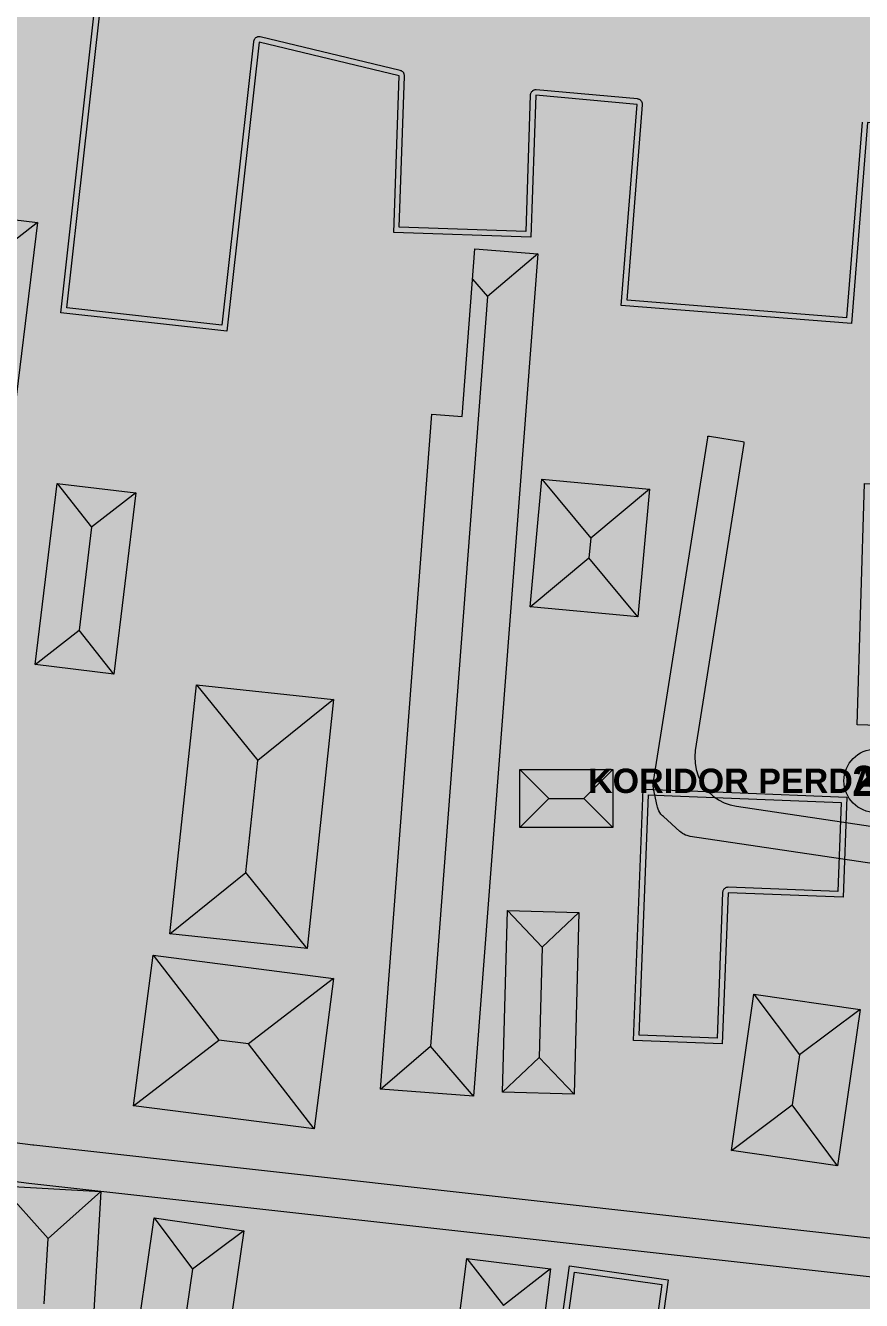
# Model space of a CAD drawing. Header units: metres. Extents: x 305909 to 307171, y 9156037 to 9156671.
# Drawn here: x 306742.2 to 306810.8, y 9156297.3 to 9156402 of the extents above; entities that cross this region are included whole.
import ezdxf
from ezdxf.enums import TextEntityAlignment as Align

# ---------------------------------------------------------------- set-up
doc = ezdxf.new("R2010")
doc.units = ezdxf.units.M
doc.linetypes.add('DASHED2', pattern=[0.762, 0.635, -0.127])
for name, color, linetype, lineweight, true_color in [('A-ALUR_WISATA', 7, 'DASHED2', 50, 0xeb7800), ('B-BANGUNAN_PERDAGANGAN', 7, 'Continuous', 13, 0xde7878), ('B-BANGUNAN_PERMUKIMAN', 7, 'Continuous', 13, 0xf0cd8c), ('B-BAYANGAN', 7, 'Continuous', 0, 0x76786c), ('J-PERKERASAN_JALAN', 7, 'Continuous', 9, 0x989896), ('T-LABEL_ZONA', 7, 'Continuous', 0, 0x3c3c3c), ('T-NOMOR_ELEMEN', 7, 'Continuous', 18, 0x141414)]:
    doc.layers.add(name, color=color, linetype=linetype, lineweight=lineweight, true_color=true_color)
doc.layers.add('G-PERKERASAN', color=7, linetype='Continuous')
doc.styles.add('ARIALB', font='arialbd.ttf')

msp = doc.modelspace()

# ---------------------------------------------------------------- hatches: boundary and pattern name
at = {"layer": 'A-ALUR_WISATA', "true_color": 0xeb7800}
h = msp.add_hatch(color=30, dxfattribs=at)
h.dxf.hatch_style = 1
h.paths.add_polyline_path([(306748.55, 9156308.79), (306749.39, 9156308.69), (306749.21, 9156307.1), (306748.36, 9156307.2), (306748.36, 9156307.2), (306743.25, 9156307.81), (306743.44, 9156309.4), (306748.55, 9156308.79)])
h = msp.add_hatch(color=30, dxfattribs=at)
h.dxf.hatch_style = 1
h.paths.add_polyline_path([(306758.25, 9156307.65), (306758.33, 9156307.64), (306758.15, 9156306.05), (306758.06, 9156306.06), (306758.06, 9156306.06), (306752.19, 9156306.75), (306752.37, 9156308.34), (306758.25, 9156307.65)])
h = msp.add_hatch(color=30, dxfattribs=at)
h.dxf.hatch_style = 1
h.paths.add_polyline_path([(306775.13, 9156304.92), (306770.12, 9156303.31), (306770.6, 9156307.6)])
h = msp.add_hatch(color=30, dxfattribs=at)
h.dxf.hatch_style = 1
h.paths.add_polyline_path([(306767.27, 9156306.61), (306767.09, 9156305.02), (306761.13, 9156305.71), (306761.31, 9156307.3), (306767.27, 9156306.61)])
h = msp.add_hatch(color=30, dxfattribs=at)
h.dxf.hatch_style = 1
h.paths.add_polyline_path([(306776.21, 9156305.6), (306776.03, 9156304.01), (306770.07, 9156304.69), (306770.25, 9156306.28), (306776.21, 9156305.6)])
h = msp.add_hatch(color=30, dxfattribs=at)
h.dxf.hatch_style = 1
h.paths.add_polyline_path([(306785.16, 9156304.61), (306784.98, 9156303.02), (306779.02, 9156303.68), (306779.19, 9156305.27), (306785.16, 9156304.61)])
h = msp.add_hatch(color=30, dxfattribs=at)
h.dxf.hatch_style = 1
h.paths.add_polyline_path([(306794.1, 9156303.68), (306793.94, 9156302.08), (306787.97, 9156302.69), (306788.13, 9156304.28), (306794.1, 9156303.68)])
h = msp.add_hatch(color=30, dxfattribs=at)
h.dxf.hatch_style = 1
h.paths.add_polyline_path([(306797.58, 9156303.32), (306803.05, 9156302.82), (306802.9, 9156301.23), (306797.43, 9156301.73), (306797.42, 9156301.73), (306796.92, 9156301.78), (306797.08, 9156303.37), (306797.58, 9156303.32)])
h = msp.add_hatch(color=30, dxfattribs=at)
h.dxf.hatch_style = 1
h.paths.add_polyline_path([(306806.54, 9156302.5), (306812.01, 9156302.06), (306811.88, 9156300.47), (306806.41, 9156300.91), (306806.4, 9156300.91), (306805.89, 9156300.95), (306806.04, 9156302.55), (306806.54, 9156302.5)])
at = {"layer": 'B-BANGUNAN_PERDAGANGAN', "true_color": 0xc05c54}
h = msp.add_hatch(color=13, dxfattribs=at)
h.dxf.hatch_style = 1
h.paths.add_polyline_path([(306834.12, 9156415.13), (306839.56, 9156415.05), (306839.6, 9156419.9), (306836.99, 9156419.92), (306837.06, 9156428.26), (306853.62, 9156428.12), (306853.57, 9156433.02), (306870.71, 9156433.2), (306870.68, 9156436.28), (306877.86, 9156436.35), (306877.89, 9156433.28), (306876.19, 9156433.26), (306876.27, 9156425.56), (306855.85, 9156425.35), (306855.8, 9156419.76), (306854.18, 9156419.78), (306854.18, 9156418.78), (306869.04, 9156418.65), (306868.99, 9156412.34), (306874.03, 9156412.29), (306873.97, 9156404.26), (306861.84, 9156404.36), (306861.91, 9156412.4), (306854.12, 9156412.46), (306850.63, 9156412.49), (306847.97, 9156412.51), (306847.73, 9156395.64), (306832.7, 9156395.86), (306832.46, 9156392.5), (306811.33, 9156394.05), (306810.03, 9156377.55), (306791.12, 9156379.04), (306792.43, 9156395.55), (306784.12, 9156396.3), (306783.72, 9156384.64), (306772.46, 9156385.03), (306772.9, 9156397.89), (306761.41, 9156400.65), (306758.76, 9156376.92), (306745.14, 9156378.44), (306747.92, 9156403.31), (306752.45, 9156402.81), (306755.56, 9156415.75), (306774.4, 9156415.65), (306779.85, 9156415.62), (306784.06, 9156416.42), (306800.39, 9156414.95), (306802.31, 9156441.13), (306814.73, 9156440.22), (306814.02, 9156430.62), (306835.14, 9156429.06), (306834.12, 9156415.13)])
h = msp.add_hatch(color=13, dxfattribs=at)
h.dxf.hatch_style = 1
h.paths.add_polyline_path([(306831.31, 9156379.82), (306830.59, 9156356.24), (306823.06, 9156356.47), (306822.69, 9156344.22), (306810.49, 9156344.6), (306811.09, 9156364.42), (306823.29, 9156364.05), (306824.12, 9156391.13), (306831.65, 9156390.9), (306831.34, 9156380.74), (306831.31, 9156379.82)])
at = {"layer": 'B-BANGUNAN_PERDAGANGAN', "true_color": 0xbe5b53}
h = msp.add_hatch(color=13, dxfattribs=at)
h.dxf.hatch_style = 1
h.paths.add_polyline_path([(306779, 9156314.11), (306779, 9156314.11), (306775.48, 9156318.22), (306780.17, 9156379.76), (306784.28, 9156383.29), (306779, 9156314.11)])
at = {"layer": 'B-BANGUNAN_PERDAGANGAN', "true_color": 0xd4655c}
h = msp.add_hatch(color=13, dxfattribs=at)
h.dxf.hatch_style = 1
h.paths.add_polyline_path([(306780.17, 9156379.76), (306778.93, 9156381.21), (306779.12, 9156383.68), (306784.28, 9156383.29), (306780.17, 9156379.76)])
at = {"layer": 'B-BANGUNAN_PERDAGANGAN', "true_color": 0xde6a61}
h = msp.add_hatch(color=13, dxfattribs=at)
h.dxf.hatch_style = 1
h.paths.add_polyline_path([(306780.17, 9156379.76), (306775.48, 9156318.22), (306771.37, 9156314.69), (306775.6, 9156370.1), (306778.07, 9156369.92), (306778.93, 9156381.21), (306780.17, 9156379.76)])
at = {"layer": 'B-BANGUNAN_PERDAGANGAN', "true_color": 0xd7675e}
h = msp.add_hatch(color=13, dxfattribs=at)
h.dxf.hatch_style = 1
h.paths.add_polyline_path([(306788.63, 9156359.94), (306788.48, 9156358.3), (306783.67, 9156354.28), (306784.62, 9156364.76), (306788.63, 9156359.94)])
at = {"layer": 'B-BANGUNAN_PERDAGANGAN', "true_color": 0xd3655c}
h = msp.add_hatch(color=13, dxfattribs=at)
h.dxf.hatch_style = 1
h.paths.add_polyline_path([(306788.63, 9156359.94), (306784.62, 9156364.76), (306784.62, 9156364.76), (306793.45, 9156363.96), (306788.63, 9156359.94)])
at = {"layer": 'B-BANGUNAN_PERDAGANGAN', "true_color": 0xa85049}
h = msp.add_hatch(color=15, dxfattribs=at)
h.dxf.hatch_style = 1
h.paths.add_polyline_path([(306792.5, 9156353.48), (306788.48, 9156358.3), (306788.63, 9156359.94), (306793.45, 9156363.96), (306792.5, 9156353.48)])
at = {"layer": 'B-BANGUNAN_PERDAGANGAN', "true_color": 0xac524b}
h = msp.add_hatch(color=15, dxfattribs=at)
h.dxf.hatch_style = 1
h.paths.add_polyline_path([(306788.48, 9156358.3), (306792.5, 9156353.48), (306783.67, 9156354.28), (306783.67, 9156354.28), (306788.48, 9156358.3)])
at = {"layer": 'B-BANGUNAN_PERDAGANGAN', "true_color": 0xd5665d}
h = msp.add_hatch(color=13, dxfattribs=at)
h.dxf.hatch_style = 1
h.paths.add_polyline_path([(306790.43, 9156340.94), (306788.05, 9156338.56), (306785.19, 9156338.56), (306782.81, 9156340.94), (306790.43, 9156340.94)])
h = msp.add_hatch(color=13, dxfattribs=at)
h.dxf.hatch_style = 1
h.paths.add_polyline_path([(306785.19, 9156338.56), (306782.81, 9156336.18), (306782.81, 9156340.94), (306785.19, 9156338.56)])
at = {"layer": 'B-BANGUNAN_PERDAGANGAN', "true_color": 0xaa514a}
h = msp.add_hatch(color=15, dxfattribs=at)
h.dxf.hatch_style = 1
h.paths.add_polyline_path([(306790.43, 9156336.18), (306788.05, 9156338.56), (306790.43, 9156340.94), (306790.43, 9156336.18)])
at = {"layer": 'B-BANGUNAN_PERDAGANGAN', "true_color": 0xc05c54}
h = msp.add_hatch(color=13, dxfattribs=at)
h.dxf.hatch_style = 1
h.paths.add_polyline_path([(306809.65, 9156338.67), (306809.33, 9156330.45), (306799.9, 9156330.81), (306799.42, 9156318.39), (306792.13, 9156318.67), (306792.93, 9156339.31), (306795.31, 9156339.22), (306800.21, 9156339.03), (306809.65, 9156338.67)])
at = {"layer": 'B-BANGUNAN_PERDAGANGAN', "true_color": 0xaa514a}
h = msp.add_hatch(color=15, dxfattribs=at)
h.dxf.hatch_style = 1
h.paths.add_polyline_path([(306782.81, 9156336.18), (306785.19, 9156338.56), (306788.05, 9156338.56), (306790.43, 9156336.18), (306782.81, 9156336.18)])
at = {"layer": 'B-BANGUNAN_PERDAGANGAN', "true_color": 0xd6665d}
h = msp.add_hatch(color=13, dxfattribs=at)
h.dxf.hatch_style = 1
h.paths.add_polyline_path([(306784.64, 9156326.34), (306784.4, 9156317.29), (306781.38, 9156314.43), (306781.38, 9156314.43), (306781.79, 9156329.35), (306784.64, 9156326.34)])
at = {"layer": 'B-BANGUNAN_PERDAGANGAN', "true_color": 0xd5665d}
h = msp.add_hatch(color=13, dxfattribs=at)
h.dxf.hatch_style = 1
h.paths.add_polyline_path([(306784.64, 9156326.34), (306781.79, 9156329.35), (306787.66, 9156329.19), (306784.64, 9156326.34)])
at = {"layer": 'B-BANGUNAN_PERDAGANGAN', "true_color": 0xa9514a}
h = msp.add_hatch(color=15, dxfattribs=at)
h.dxf.hatch_style = 1
h.paths.add_polyline_path([(306787.26, 9156314.27), (306784.4, 9156317.29), (306784.64, 9156326.34), (306787.66, 9156329.19), (306787.26, 9156314.27)])
at = {"layer": 'B-BANGUNAN_PERDAGANGAN', "true_color": 0xd8675e}
h = msp.add_hatch(color=13, dxfattribs=at)
h.dxf.hatch_style = 1
h.paths.add_polyline_path([(306805.75, 9156317.49), (306805.16, 9156313.38), (306800.17, 9156309.65), (306802.02, 9156322.48), (306805.75, 9156317.49)])
at = {"layer": 'B-BANGUNAN_PERDAGANGAN', "true_color": 0xd2645c}
h = msp.add_hatch(color=13, dxfattribs=at)
h.dxf.hatch_style = 1
h.paths.add_polyline_path([(306805.75, 9156317.49), (306802.02, 9156322.48), (306802.02, 9156322.48), (306810.74, 9156321.22), (306805.75, 9156317.49)])
at = {"layer": 'B-BANGUNAN_PERDAGANGAN', "true_color": 0xa75049}
h = msp.add_hatch(color=15, dxfattribs=at)
h.dxf.hatch_style = 1
h.paths.add_polyline_path([(306808.89, 9156308.39), (306808.89, 9156308.39), (306805.16, 9156313.38), (306805.75, 9156317.49), (306810.74, 9156321.22), (306808.89, 9156308.39)])
at = {"layer": 'B-BANGUNAN_PERDAGANGAN', "true_color": 0xac524b}
h = msp.add_hatch(color=15, dxfattribs=at)
h.dxf.hatch_style = 1
h.paths.add_polyline_path([(306775.48, 9156318.22), (306779, 9156314.11), (306771.37, 9156314.69), (306775.48, 9156318.22)])
at = {"layer": 'B-BANGUNAN_PERDAGANGAN', "true_color": 0xaa514a}
h = msp.add_hatch(color=15, dxfattribs=at)
h.dxf.hatch_style = 1
h.paths.add_polyline_path([(306784.4, 9156317.29), (306787.26, 9156314.27), (306781.38, 9156314.43), (306784.4, 9156317.29)])
at = {"layer": 'B-BANGUNAN_PERDAGANGAN', "true_color": 0xad534b}
h = msp.add_hatch(color=15, dxfattribs=at)
h.dxf.hatch_style = 1
h.paths.add_polyline_path([(306805.16, 9156313.38), (306808.89, 9156308.39), (306800.17, 9156309.65), (306805.16, 9156313.38)])
at = {"layer": 'B-BANGUNAN_PERDAGANGAN', "true_color": 0xd8675e}
h = msp.add_hatch(color=13, dxfattribs=at)
h.dxf.hatch_style = 1
h.paths.add_polyline_path([(306778.46, 9156300.78), (306781.46, 9156296.92), (306780.47, 9156289.09), (306776.61, 9156286.1), (306778.46, 9156300.78)])
at = {"layer": 'B-BANGUNAN_PERDAGANGAN', "true_color": 0xd2655c}
h = msp.add_hatch(color=13, dxfattribs=at)
h.dxf.hatch_style = 1
h.paths.add_polyline_path([(306781.46, 9156296.92), (306778.46, 9156300.78), (306785.32, 9156299.92), (306781.46, 9156296.92)])
at = {"layer": 'B-BANGUNAN_PERDAGANGAN', "true_color": 0xa75049}
h = msp.add_hatch(color=15, dxfattribs=at)
h.dxf.hatch_style = 1
h.paths.add_polyline_path([(306783.47, 9156285.23), (306780.47, 9156289.09), (306781.46, 9156296.92), (306785.32, 9156299.92), (306785.32, 9156299.92), (306783.47, 9156285.23)])
at = {"layer": 'B-BANGUNAN_PERDAGANGAN', "true_color": 0xc05c54}
h = msp.add_hatch(color=13, dxfattribs=at)
h.dxf.hatch_style = 1
h.paths.add_polyline_path([(306792.85, 9156283.74), (306797.48, 9156283.09), (306798.92, 9156290.76), (306806.61, 9156289.31), (306802.54, 9156267.63), (306794.84, 9156269.07), (306795.95, 9156274.95), (306791.71, 9156275.54), (306791.94, 9156277.21), (306783.86, 9156278.33), (306786.9, 9156300.16), (306794.98, 9156299.03), (306792.85, 9156283.74)])
at = {"layer": 'B-BANGUNAN_PERMUKIMAN', "true_color": 0xe89165}
h = msp.add_hatch(color=33, dxfattribs=at)
h.dxf.hatch_style = 1
h.paths.add_polyline_path([(306743.23, 9156385.85), (306743.23, 9156385.85), (306738.55, 9156382.19), (306734.89, 9156386.87), (306743.23, 9156385.85)])
at = {"layer": 'B-BANGUNAN_PERMUKIMAN', "true_color": 0xb97350}
h = msp.add_hatch(color=23, dxfattribs=at)
h.dxf.hatch_style = 1
h.paths.add_polyline_path([(306737.24, 9156371.48), (306738.55, 9156382.19), (306743.23, 9156385.85), (306740.9, 9156366.8), (306737.24, 9156371.48)])
at = {"layer": 'B-BANGUNAN_PERMUKIMAN', "true_color": 0xee9467}
h = msp.add_hatch(color=21, dxfattribs=at)
h.dxf.hatch_style = 1
h.paths.add_polyline_path([(306744.84, 9156364.43), (306747.67, 9156360.82), (306746.66, 9156352.38), (306743.04, 9156349.55), (306743.04, 9156349.55), (306744.84, 9156364.43)])
at = {"layer": 'B-BANGUNAN_PERMUKIMAN', "true_color": 0xe89165}
h = msp.add_hatch(color=33, dxfattribs=at)
h.dxf.hatch_style = 1
h.paths.add_polyline_path([(306747.67, 9156360.82), (306744.84, 9156364.43), (306751.29, 9156363.66), (306751.29, 9156363.66), (306747.67, 9156360.82)])
at = {"layer": 'B-BANGUNAN_PERMUKIMAN', "true_color": 0xb97350}
h = msp.add_hatch(color=23, dxfattribs=at)
h.dxf.hatch_style = 1
h.paths.add_polyline_path([(306746.66, 9156352.38), (306747.67, 9156360.82), (306751.29, 9156363.66), (306749.49, 9156348.77), (306749.49, 9156348.77), (306746.66, 9156352.38)])
at = {"layer": 'B-BANGUNAN_PERMUKIMAN', "true_color": 0xbf7652}
h = msp.add_hatch(color=23, dxfattribs=at)
h.dxf.hatch_style = 1
h.paths.add_polyline_path([(306746.66, 9156352.38), (306749.49, 9156348.77), (306743.04, 9156349.55), (306746.66, 9156352.38)])
at = {"layer": 'B-BANGUNAN_PERMUKIMAN', "true_color": 0xee9467}
h = msp.add_hatch(color=21, dxfattribs=at)
h.dxf.hatch_style = 1
h.paths.add_polyline_path([(306756.27, 9156347.89), (306761.3, 9156341.66), (306760.32, 9156332.46), (306754.09, 9156327.43), (306756.27, 9156347.89)])
at = {"layer": 'B-BANGUNAN_PERMUKIMAN', "true_color": 0xe99165}
h = msp.add_hatch(color=33, dxfattribs=at)
h.dxf.hatch_style = 1
h.paths.add_polyline_path([(306767.53, 9156346.69), (306767.53, 9156346.69), (306761.3, 9156341.66), (306756.27, 9156347.89), (306767.53, 9156346.69)])
at = {"layer": 'B-BANGUNAN_PERMUKIMAN', "true_color": 0xb97350}
h = msp.add_hatch(color=23, dxfattribs=at)
h.dxf.hatch_style = 1
h.paths.add_polyline_path([(306760.32, 9156332.46), (306761.3, 9156341.66), (306767.53, 9156346.69), (306765.35, 9156326.23), (306765.35, 9156326.23), (306760.32, 9156332.46)])
at = {"layer": 'B-BANGUNAN_PERMUKIMAN', "true_color": 0xbe7652}
h = msp.add_hatch(color=23, dxfattribs=at)
h.dxf.hatch_style = 1
h.paths.add_polyline_path([(306760.32, 9156332.46), (306765.35, 9156326.23), (306754.09, 9156327.43), (306760.32, 9156332.46)])
at = {"layer": 'B-BANGUNAN_PERMUKIMAN', "true_color": 0xee9467}
h = msp.add_hatch(color=21, dxfattribs=at)
h.dxf.hatch_style = 1
h.paths.add_polyline_path([(306752.71, 9156325.68), (306758.11, 9156318.7), (306751.12, 9156313.31), (306751.12, 9156313.31), (306752.71, 9156325.68)])
at = {"layer": 'B-BANGUNAN_PERMUKIMAN', "true_color": 0xe89064}
h = msp.add_hatch(color=33, dxfattribs=at)
h.dxf.hatch_style = 1
h.paths.add_polyline_path([(306767.53, 9156323.78), (306767.53, 9156323.78), (306760.55, 9156318.39), (306758.11, 9156318.7), (306752.71, 9156325.68), (306767.53, 9156323.78)])
at = {"layer": 'B-BANGUNAN_PERMUKIMAN', "true_color": 0xb97350}
h = msp.add_hatch(color=23, dxfattribs=at)
h.dxf.hatch_style = 1
h.paths.add_polyline_path([(306760.55, 9156318.39), (306767.53, 9156323.78), (306765.94, 9156311.41), (306760.55, 9156318.39)])
at = {"layer": 'B-BANGUNAN_PERMUKIMAN', "true_color": 0xbf7753}
h = msp.add_hatch(color=23, dxfattribs=at)
h.dxf.hatch_style = 1
h.paths.add_polyline_path([(306758.11, 9156318.7), (306760.55, 9156318.39), (306765.94, 9156311.41), (306751.12, 9156313.31), (306758.11, 9156318.7)])
at = {"layer": 'B-BANGUNAN_PERMUKIMAN', "true_color": 0xed9366}
h = msp.add_hatch(color=21, dxfattribs=at)
h.dxf.hatch_style = 1
h.paths.add_polyline_path([(306740.24, 9156306.75), (306744.1, 9156302.42), (306743.78, 9156297.06), (306739.45, 9156293.2), (306740.24, 9156306.75)])
at = {"layer": 'B-BANGUNAN_PERMUKIMAN', "true_color": 0xea9265}
h = msp.add_hatch(color=33, dxfattribs=at)
h.dxf.hatch_style = 1
h.paths.add_polyline_path([(306744.1, 9156302.42), (306740.24, 9156306.75), (306748.43, 9156306.27), (306744.1, 9156302.42)])
at = {"layer": 'B-BANGUNAN_PERMUKIMAN', "true_color": 0xba7451}
h = msp.add_hatch(color=23, dxfattribs=at)
h.dxf.hatch_style = 1
h.paths.add_polyline_path([(306743.78, 9156297.06), (306744.1, 9156302.42), (306748.43, 9156306.27), (306748.43, 9156306.27), (306747.64, 9156292.72), (306743.78, 9156297.06)])
at = {"layer": 'B-BANGUNAN_PERMUKIMAN', "true_color": 0xef9467}
h = msp.add_hatch(color=21, dxfattribs=at)
h.dxf.hatch_style = 1
h.paths.add_polyline_path([(306755.95, 9156299.91), (306753.44, 9156282.5), (306749.24, 9156279.36), (306752.81, 9156304.1), (306755.95, 9156299.91)])
at = {"layer": 'B-BANGUNAN_PERMUKIMAN', "true_color": 0xe89064}
h = msp.add_hatch(color=33, dxfattribs=at)
h.dxf.hatch_style = 1
h.paths.add_polyline_path([(306755.95, 9156299.91), (306752.81, 9156304.1), (306760.15, 9156303.04), (306755.95, 9156299.91)])
at = {"layer": 'B-BANGUNAN_PERMUKIMAN', "true_color": 0xb87350}
h = msp.add_hatch(color=35, dxfattribs=at)
h.dxf.hatch_style = 1
h.paths.add_polyline_path([(306756.57, 9156278.3), (306753.44, 9156282.5), (306755.95, 9156299.91), (306760.15, 9156303.04), (306760.15, 9156303.04), (306756.57, 9156278.3)])
at = {"layer": 'B-BAYANGAN', "true_color": 0x76786c}
h = msp.add_hatch(color=8, dxfattribs=at)
h.dxf.hatch_style = 1
h.paths.add_polyline_path([(306835.17, 9156414.08), (306840.61, 9156414), (306840.65, 9156418.85), (306838.04, 9156418.87), (306838.11, 9156427.21), (306854.67, 9156427.07), (306854.62, 9156431.97), (306871.76, 9156432.15), (306871.73, 9156435.23), (306878.91, 9156435.3), (306878.94, 9156432.23), (306877.24, 9156432.21), (306877.32, 9156424.51), (306856.9, 9156424.3), (306856.85, 9156418.71), (306855.23, 9156418.73), (306855.23, 9156417.73), (306870.09, 9156417.6), (306870.04, 9156411.29), (306875.08, 9156411.24), (306875.02, 9156403.21), (306862.89, 9156403.31), (306862.96, 9156411.35), (306855.17, 9156411.41), (306851.68, 9156411.44), (306849.02, 9156411.46), (306848.78, 9156394.59), (306833.75, 9156394.81), (306833.51, 9156391.45), (306812.38, 9156393), (306811.08, 9156376.5), (306792.17, 9156377.99), (306793.48, 9156394.5), (306785.17, 9156395.25), (306784.77, 9156383.59), (306773.51, 9156383.98), (306773.95, 9156396.84), (306762.46, 9156399.6), (306759.81, 9156375.87), (306746.19, 9156377.39), (306748.97, 9156402.26), (306753.5, 9156401.76), (306756.61, 9156414.7), (306775.45, 9156414.6), (306780.9, 9156414.57), (306785.11, 9156415.37), (306801.44, 9156413.9), (306803.36, 9156440.08), (306815.78, 9156439.17), (306815.07, 9156429.57), (306836.19, 9156428.01), (306835.17, 9156414.08)])
h = msp.add_hatch(color=8, dxfattribs=at)
h.dxf.hatch_style = 1
h.paths.add_polyline_path([(306743.98, 9156385.1), (306741.65, 9156366.05), (306733.31, 9156367.07), (306735.64, 9156386.12), (306743.98, 9156385.1)])
h = msp.add_hatch(color=8, dxfattribs=at)
h.dxf.hatch_style = 1
h.paths.add_polyline_path([(306785.33, 9156382.24), (306780.05, 9156313.06), (306772.42, 9156313.64), (306776.65, 9156369.05), (306779.12, 9156368.87), (306780.17, 9156382.63), (306785.33, 9156382.24)])
h = msp.add_hatch(color=8, dxfattribs=at)
h.dxf.hatch_style = 1
h.paths.add_polyline_path([(306752.04, 9156362.91), (306750.24, 9156348.02), (306743.79, 9156348.8), (306745.59, 9156363.68), (306752.04, 9156362.91)])
h = msp.add_hatch(color=8, dxfattribs=at)
h.dxf.hatch_style = 1
h.paths.add_polyline_path([(306794.5, 9156362.91), (306793.55, 9156352.43), (306784.72, 9156353.23), (306785.67, 9156363.71), (306794.5, 9156362.91)])
h = msp.add_hatch(color=8, dxfattribs=at)
h.dxf.hatch_style = 1
h.paths.add_polyline_path([(306768.28, 9156345.94), (306766.1, 9156325.48), (306754.84, 9156326.68), (306757.02, 9156347.14), (306768.28, 9156345.94)])
h = msp.add_hatch(color=8, dxfattribs=at)
h.dxf.hatch_style = 1
h.paths.add_polyline_path([(306791.48, 9156335.13), (306783.86, 9156335.13), (306783.86, 9156339.89), (306791.48, 9156339.89), (306791.48, 9156335.13)])
h = msp.add_hatch(color=8, dxfattribs=at)
h.dxf.hatch_style = 1
h.paths.add_polyline_path([(306810.7, 9156337.62), (306810.38, 9156329.4), (306800.95, 9156329.76), (306800.47, 9156317.34), (306793.18, 9156317.62), (306793.98, 9156338.26), (306796.36, 9156338.17), (306801.26, 9156337.98), (306810.7, 9156337.62)])
h = msp.add_hatch(color=8, dxfattribs=at)
h.dxf.hatch_style = 1
h.paths.add_polyline_path([(306788.71, 9156328.14), (306788.31, 9156313.22), (306782.43, 9156313.38), (306782.84, 9156328.3), (306788.71, 9156328.14)])
h = msp.add_hatch(color=8, dxfattribs=at)
h.dxf.hatch_style = 1
h.paths.add_polyline_path([(306768.28, 9156323.03), (306766.69, 9156310.66), (306751.87, 9156312.56), (306753.46, 9156324.93), (306768.28, 9156323.03)])
h = msp.add_hatch(color=8, dxfattribs=at)
h.dxf.hatch_style = 1
h.paths.add_polyline_path([(306811.79, 9156320.17), (306809.94, 9156307.34), (306801.22, 9156308.6), (306803.07, 9156321.43), (306811.79, 9156320.17)])
h = msp.add_hatch(color=8, dxfattribs=at)
h.dxf.hatch_style = 1
h.paths.add_polyline_path([(306749.18, 9156305.52), (306748.39, 9156291.97), (306740.2, 9156292.45), (306740.99, 9156306), (306749.18, 9156305.52)])
h = msp.add_hatch(color=8, dxfattribs=at)
h.dxf.hatch_style = 1
h.paths.add_polyline_path([(306760.9, 9156302.29), (306757.32, 9156277.55), (306749.99, 9156278.61), (306753.56, 9156303.35), (306760.9, 9156302.29)])
h = msp.add_hatch(color=8, dxfattribs=at)
h.dxf.hatch_style = 1
h.paths.add_polyline_path([(306786.37, 9156298.87), (306784.52, 9156284.18), (306777.66, 9156285.05), (306779.51, 9156299.73), (306786.37, 9156298.87)])
h = msp.add_hatch(color=8, dxfattribs=at)
h.dxf.hatch_style = 1
h.paths.add_polyline_path([(306793.9, 9156282.69), (306798.53, 9156282.04), (306799.97, 9156289.71), (306807.66, 9156288.26), (306803.59, 9156266.58), (306795.89, 9156268.02), (306797, 9156273.9), (306792.76, 9156274.49), (306792.99, 9156276.16), (306784.91, 9156277.28), (306787.95, 9156299.11), (306796.03, 9156297.98), (306793.9, 9156282.69)])
at = {"layer": 'G-PERKERASAN', "true_color": 0xe0ded9}
h = msp.add_hatch(color=254, dxfattribs=at)
h.dxf.hatch_style = 1
h.paths.add_polyline_path([(306908.99, 9156199.22), (306871.95, 9156198.02), (306868.84, 9156144.14), (306843.97, 9156139.65), (306613.97, 9156113.41), (306520.72, 9156109.95), (306490.89, 9156113.34), (306490.89, 9156130.79), (306527.33, 9156127.93), (306527.76, 9156145.94), (306529.8, 9156231.68), (306512.26, 9156228.1), (306490.89, 9156230.23), (306490.89, 9156525.4), (306504.83, 9156523.08), (306572.18, 9156510.31), (306677.17, 9156490.28), (306781.81, 9156471.97), (306833.43, 9156467.31), (306884.35, 9156462.71), (306888.87, 9156462.3), (306908.99, 9156460.23), (306908.99, 9156405.14), (306880.74, 9156410.37), (306872.19, 9156289.96), (306880.06, 9156289.5), (306887.26, 9156399.08), (306908.99, 9156395.95), (306908.99, 9156283.2), (306908.99, 9156208.94), (306891.75, 9156208.37), (306886.18, 9156208.19), (306882.1, 9156208.06), (306881.64, 9156222), (306879.91, 9156222), (306879.79, 9156200), (306885.63, 9156200.3), (306885.6, 9156199.86), (306906.63, 9156201.39), (306908.7, 9156201.5), (306908.99, 9156201.54), (306908.99, 9156199.22)])
at = {"layer": 'J-PERKERASAN_JALAN', "true_color": 0xa8a8a6}
h = msp.add_hatch(color=253, dxfattribs=at)
h.dxf.hatch_style = 1
h.paths.add_polyline_path([(306644.85, 9156501.89), (306682.63, 9156491.9), (306683.15, 9156491.8), (306683.67, 9156491.77), (306684.2, 9156491.8), (306684.72, 9156491.91), (306685.22, 9156492.09), (306685.69, 9156492.32), (306686.12, 9156492.62), (306686.52, 9156492.98), (306686.86, 9156493.38), (306687.15, 9156493.82), (306687.37, 9156494.3), (306687.53, 9156494.8), (306687.63, 9156495.32), (306695.98, 9156569.63), (306695.99, 9156569.68), (306698.58, 9156595.65), (306698.6, 9156596.17), (306698.55, 9156596.7), (306698.43, 9156597.21), (306698.24, 9156597.7), (306697.99, 9156598.17), (306697.68, 9156598.6), (306697.32, 9156598.98), (306696.91, 9156599.31), (306696.46, 9156599.59), (306695.98, 9156599.8), (306695.48, 9156599.95), (306694.96, 9156600.03), (306670.55, 9156602.2), (306670.52, 9156602.2), (306670.5, 9156602.21), (306670.47, 9156602.21), (306657.24, 9156603.85), (306657.04, 9156603.87), (306645.01, 9156604.73), (306644.99, 9156604.73), (306644.85, 9156604.74), (306644.85, 9156621.26), (306646.4, 9156640), (306649.41, 9156640), (306647.06, 9156611.65), (306647.05, 9156611.12), (306647.11, 9156610.6), (306647.24, 9156610.08), (306647.43, 9156609.59), (306647.69, 9156609.14), (306648.01, 9156608.71), (306648.37, 9156608.34), (306648.79, 9156608.01), (306649.24, 9156607.74), (306649.73, 9156607.54), (306650.24, 9156607.4), (306650.76, 9156607.33), (306657.37, 9156606.85), (306657.42, 9156606.85), (306657.45, 9156606.85), (306657.5, 9156606.84), (306665.34, 9156605.87), (306665.87, 9156605.84), (306666.39, 9156605.88), (306666.91, 9156605.98), (306667.41, 9156606.16), (306667.88, 9156606.4), (306668.31, 9156606.69), (306668.7, 9156607.05), (306669.04, 9156607.45), (306669.33, 9156607.89), (306669.55, 9156608.36), (306669.72, 9156608.86), (306669.81, 9156609.38), (306673.32, 9156640), (306676.34, 9156640), (306672.8, 9156609.13), (306672.78, 9156608.6), (306672.82, 9156608.07), (306672.94, 9156607.55), (306673.12, 9156607.05), (306673.37, 9156606.58), (306673.67, 9156606.15), (306674.04, 9156605.76), (306674.45, 9156605.42), (306674.9, 9156605.14), (306675.39, 9156604.92), (306675.9, 9156604.77), (306676.42, 9156604.69), (306695.45, 9156603), (306695.97, 9156602.98), (306696.48, 9156603.04), (306696.98, 9156603.16), (306697.46, 9156603.34), (306697.91, 9156603.58), (306698.33, 9156603.87), (306698.7, 9156604.22), (306699.03, 9156604.61), (306699.31, 9156605.04), (306699.53, 9156605.51), (306699.69, 9156606), (306699.78, 9156606.5), (306703.85, 9156640), (306706.87, 9156640), (306702.83, 9156606.71), (306702.8, 9156606.21), (306702.83, 9156605.7), (306702.93, 9156605.21), (306703.09, 9156604.73), (306703.31, 9156604.27), (306703.58, 9156603.85), (306703.91, 9156603.46), (306704.28, 9156603.12), (306704.69, 9156602.83), (306705.13, 9156602.59), (306705.61, 9156602.41), (306706.1, 9156602.29), (306706.6, 9156602.23), (306734.8, 9156600.81), (306735.34, 9156600.82), (306735.87, 9156600.9), (306736.39, 9156601.05), (306736.88, 9156601.27), (306737.33, 9156601.55), (306737.75, 9156601.89), (306738.11, 9156602.29), (306738.42, 9156602.73), (306738.67, 9156603.2), (306738.85, 9156603.71), (306738.96, 9156604.23), (306739.01, 9156604.77), (306739.21, 9156624.77), (306739.21, 9156624.9), (306739.22, 9156624.96), (306739.23, 9156625.09), (306739.38, 9156626.14), (306739.39, 9156626.23), (306739.43, 9156626.4), (306739.46, 9156626.48), (306739.71, 9156627.27), (306739.74, 9156627.36), (306739.81, 9156627.52), (306739.88, 9156627.65), (306739.98, 9156627.79), (306740.04, 9156627.86), (306740.45, 9156628.34), (306740.52, 9156628.42), (306740.64, 9156628.54), (306740.76, 9156628.63), (306740.89, 9156628.71), (306741.02, 9156628.78), (306741.19, 9156628.84), (306741.28, 9156628.87), (306741.89, 9156629.04), (306741.98, 9156629.06), (306742.17, 9156629.09), (306742.26, 9156629.1), (306742.92, 9156629.15), (306742.96, 9156629.16), (306742.98, 9156629.16), (306743.02, 9156629.16), (306746.83, 9156629.32), (306746.83, 9156624.75), (306746.63, 9156624.79), (306746.11, 9156624.81), (306745.6, 9156624.77), (306745.09, 9156624.66), (306744.61, 9156624.49), (306744.15, 9156624.26), (306743.72, 9156623.97), (306743.33, 9156623.63), (306743, 9156623.25), (306742.71, 9156622.82), (306742.48, 9156622.36), (306742.31, 9156621.87), (306742.21, 9156621.37), (306742.17, 9156620.85), (306742.01, 9156605.08), (306742.04, 9156604.58), (306742.13, 9156604.08), (306742.28, 9156603.6), (306742.49, 9156603.13), (306742.76, 9156602.71), (306743.09, 9156602.31), (306743.46, 9156601.97), (306743.87, 9156601.67), (306744.31, 9156601.42), (306744.78, 9156601.24), (306745.27, 9156601.11), (306745.78, 9156601.05), (306746.28, 9156601.05), (306746.83, 9156601.09), (306746.83, 9156598.08), (306740.56, 9156597.65), (306740.55, 9156597.65), (306739.62, 9156597.58), (306739.5, 9156597.58), (306739.44, 9156597.58), (306739.32, 9156597.58), (306705.78, 9156599.27), (306705.27, 9156599.26), (306704.77, 9156599.19), (306704.28, 9156599.06), (306703.82, 9156598.86), (306703.38, 9156598.61), (306702.97, 9156598.31), (306702.61, 9156597.95), (306702.29, 9156597.56), (306702.03, 9156597.12), (306701.83, 9156596.66), (306701.68, 9156596.17), (306701.6, 9156595.67), (306698.97, 9156569.35), (306698.97, 9156569.34), (306698.97, 9156569.32), (306690.45, 9156493.63), (306690.43, 9156493.09), (306690.48, 9156492.56), (306690.6, 9156492.03), (306690.78, 9156491.53), (306691.04, 9156491.06), (306691.35, 9156490.62), (306691.72, 9156490.23), (306692.14, 9156489.9), (306692.6, 9156489.62), (306693.09, 9156489.41), (306693.61, 9156489.26), (306746.58, 9156478.17), (306746.83, 9156478.13), (306746.83, 9156474.9), (306746.25, 9156474.98), (306746.19, 9156474.99), (306746.15, 9156475), (306746.08, 9156475.01), (306693.92, 9156485.93), (306693.42, 9156486), (306692.91, 9156486.01), (306692.41, 9156485.95), (306691.91, 9156485.83), (306691.44, 9156485.65), (306690.99, 9156485.41), (306690.58, 9156485.11), (306690.2, 9156484.77), (306689.88, 9156484.38), (306689.6, 9156483.95), (306689.39, 9156483.49), (306689.23, 9156483.01), (306689.13, 9156482.51), (306680.22, 9156410.68), (306675.97, 9156376.46), (306675.96, 9156376.28), (306671.78, 9156323.14), (306671.77, 9156322.63), (306671.83, 9156322.13), (306671.95, 9156321.64), (306672.13, 9156321.16), (306672.37, 9156320.72), (306672.66, 9156320.31), (306673, 9156319.93), (306673.39, 9156319.61), (306673.82, 9156319.33), (306674.27, 9156319.11), (306674.76, 9156318.96), (306675.25, 9156318.86), (306742.86, 9156310.12), (306742.93, 9156310.11), (306746.83, 9156309.68), (306746.83, 9156306.46), (306742.53, 9156306.94), (306742.51, 9156306.94), (306675.12, 9156315.65), (306674.6, 9156315.68), (306674.07, 9156315.65), (306673.56, 9156315.54), (306673.06, 9156315.37), (306672.6, 9156315.14), (306672.16, 9156314.85), (306671.77, 9156314.5), (306671.42, 9156314.11), (306671.14, 9156313.67), (306670.91, 9156313.2), (306670.74, 9156312.71), (306670.64, 9156312.19), (306658.16, 9156215.04), (306658.13, 9156214.51), (306658.16, 9156213.98), (306658.27, 9156213.46), (306658.44, 9156212.96), (306658.68, 9156212.49), (306658.98, 9156212.06), (306659.33, 9156211.66), (306659.73, 9156211.32), (306660.18, 9156211.03), (306660.66, 9156210.81), (306661.16, 9156210.64), (306661.68, 9156210.55), (306720.04, 9156203.99), (306720.07, 9156203.99), (306720.09, 9156203.99), (306720.12, 9156203.98), (306746.83, 9156200.1), (306746.83, 9156197.07), (306725.61, 9156200.15), (306725.1, 9156200.19), (306724.59, 9156200.17), (306724.09, 9156200.08), (306723.6, 9156199.93), (306723.14, 9156199.72), (306722.71, 9156199.45), (306722.31, 9156199.13), (306721.96, 9156198.76), (306721.66, 9156198.35), (306721.42, 9156197.9), (306721.23, 9156197.43), (306721.1, 9156196.93), (306721.04, 9156196.43), (306718.22, 9156147.7), (306718.2, 9156147.57), (306718.08, 9156147.57), (306715.35, 9156147.73), (306715.23, 9156147.75), (306715.22, 9156147.87), (306718.09, 9156197.39), (306718.09, 9156197.89), (306718.02, 9156198.39), (306717.89, 9156198.88), (306717.7, 9156199.35), (306717.46, 9156199.79), (306717.16, 9156200.2), (306716.81, 9156200.56), (306716.41, 9156200.88), (306715.98, 9156201.14), (306715.53, 9156201.35), (306715.04, 9156201.5), (306714.55, 9156201.59), (306655.83, 9156208.19), (306655.75, 9156208.2), (306655.72, 9156208.2), (306655.65, 9156208.22), (306644.85, 9156210.24), (306644.85, 9156213.3), (306650.51, 9156212.23), (306651.05, 9156212.17), (306651.59, 9156212.18), (306652.12, 9156212.26), (306652.64, 9156212.42), (306653.14, 9156212.64), (306653.6, 9156212.93), (306654.01, 9156213.28), (306654.38, 9156213.68), (306654.69, 9156214.13), (306654.93, 9156214.61), (306655.11, 9156215.12), (306655.21, 9156215.66), (306667.63, 9156312.29), (306667.66, 9156312.83), (306667.62, 9156313.37), (306667.51, 9156313.9), (306667.32, 9156314.41), (306667.07, 9156314.88), (306666.76, 9156315.33), (306666.39, 9156315.72), (306665.97, 9156316.06), (306665.51, 9156316.34), (306665.02, 9156316.56), (306664.5, 9156316.71), (306663.96, 9156316.79), (306650.65, 9156317.81), (306650.62, 9156317.81), (306650.61, 9156317.81), (306650.59, 9156317.81), (306644.85, 9156318.38), (306644.85, 9156321.6), (306650.85, 9156321), (306650.94, 9156320.99), (306664.51, 9156319.96), (306665.04, 9156319.95), (306665.56, 9156320.01), (306666.06, 9156320.14), (306666.55, 9156320.34), (306667, 9156320.59), (306667.42, 9156320.91), (306667.79, 9156321.27), (306668.12, 9156321.68), (306668.38, 9156322.13), (306668.59, 9156322.61), (306668.73, 9156323.11), (306668.81, 9156323.63), (306672.97, 9156376.62), (306672.98, 9156376.66), (306672.98, 9156376.69), (306672.98, 9156376.73), (306676.58, 9156405.67), (306676.61, 9156406.19), (306676.57, 9156406.71), (306676.47, 9156407.22), (306676.3, 9156407.71), (306676.07, 9156408.17), (306675.78, 9156408.6), (306675.44, 9156408.99), (306675.05, 9156409.33), (306674.62, 9156409.62), (306674.16, 9156409.85), (306673.67, 9156410.02), (306673.16, 9156410.13), (306650.07, 9156413.37), (306649.95, 9156413.39), (306649.96, 9156413.52), (306650.34, 9156416.23), (306650.36, 9156416.35), (306650.49, 9156416.34), (306673.41, 9156413.12), (306673.94, 9156413.08), (306674.46, 9156413.12), (306674.98, 9156413.22), (306675.48, 9156413.38), (306675.96, 9156413.62), (306676.4, 9156413.91), (306676.79, 9156414.26), (306677.14, 9156414.66), (306677.43, 9156415.1), (306677.67, 9156415.57), (306677.83, 9156416.07), (306677.93, 9156416.59), (306686.3, 9156484.04), (306686.33, 9156484.56), (306686.29, 9156485.08), (306686.19, 9156485.59), (306686.02, 9156486.08), (306685.78, 9156486.55), (306685.49, 9156486.98), (306685.15, 9156487.37), (306684.75, 9156487.72), (306684.32, 9156488), (306683.85, 9156488.23), (306683.35, 9156488.4), (306644.85, 9156498.58), (306644.85, 9156501.89)])
h = msp.add_hatch(color=253, dxfattribs=at)
h.dxf.hatch_style = 1
h.paths.add_polyline_path([(306746.83, 9156309.68), (306817.41, 9156301.82), (306817.92, 9156301.8), (306818.43, 9156301.84), (306818.93, 9156301.94), (306819.41, 9156302.11), (306819.87, 9156302.34), (306820.29, 9156302.63), (306820.67, 9156302.96), (306821.01, 9156303.35), (306821.3, 9156303.77), (306821.53, 9156304.22), (306821.7, 9156304.71), (306821.81, 9156305.2), (306821.85, 9156305.71), (306822.32, 9156328.11), (306822.29, 9156328.64), (306822.2, 9156329.16), (306822.04, 9156329.66), (306821.82, 9156330.13), (306821.54, 9156330.57), (306821.2, 9156330.97), (306820.81, 9156331.33), (306820.38, 9156331.63), (306819.91, 9156331.87), (306819.42, 9156332.04), (306818.9, 9156332.15), (306796.8, 9156335.44), (306796.71, 9156335.46), (306796.54, 9156335.5), (306796.4, 9156335.55), (306796.27, 9156335.61), (306796.15, 9156335.68), (306796.01, 9156335.78), (306795.93, 9156335.85), (306794.59, 9156337.06), (306794.52, 9156337.13), (306794.39, 9156337.27), (306794.3, 9156337.39), (306794.22, 9156337.53), (306794.16, 9156337.68), (306794.1, 9156337.85), (306794.08, 9156337.95), (306793.79, 9156339.33), (306793.78, 9156339.42), (306793.76, 9156339.57), (306793.76, 9156339.71), (306793.77, 9156339.87), (306793.78, 9156339.95), (306798.23, 9156368.18), (306798.25, 9156368.3), (306798.38, 9156368.29), (306801.08, 9156367.86), (306801.2, 9156367.83), (306801.19, 9156367.71), (306797.21, 9156342.49), (306797.17, 9156341.97), (306797.19, 9156341.44), (306797.28, 9156340.92), (306797.44, 9156340.42), (306797.66, 9156339.94), (306797.94, 9156339.5), (306798.28, 9156339.1), (306798.67, 9156338.74), (306799.1, 9156338.44), (306799.57, 9156338.2), (306800.06, 9156338.02), (306800.58, 9156337.91), (306821.49, 9156334.8), (306821.59, 9156334.79), (306821.75, 9156334.75), (306821.89, 9156334.7), (306822.02, 9156334.64), (306822.14, 9156334.56), (306822.26, 9156334.48), (306822.39, 9156334.37), (306822.45, 9156334.3), (306824.29, 9156332.32), (306824.36, 9156332.24), (306824.47, 9156332.09), (306824.56, 9156331.95), (306824.64, 9156331.77), (306824.67, 9156331.67), (306825.25, 9156329.86), (306825.28, 9156329.76), (306825.32, 9156329.57), (306825.34, 9156329.38), (306825.34, 9156329.26), (306824.84, 9156305.02), (306824.86, 9156304.51), (306824.95, 9156304), (306825.1, 9156303.5), (306825.32, 9156303.03), (306825.59, 9156302.6), (306825.92, 9156302.2), (306826.3, 9156301.85), (306826.72, 9156301.55), (306827.17, 9156301.3), (306827.66, 9156301.12), (306828.16, 9156301), (306828.67, 9156300.94), (306867.83, 9156299.34), (306868.34, 9156299.35), (306868.85, 9156299.43), (306869.35, 9156299.57), (306869.82, 9156299.78), (306870.26, 9156300.04), (306870.66, 9156300.36), (306871.02, 9156300.73), (306871.33, 9156301.14), (306871.59, 9156301.59), (306871.78, 9156302.07), (306871.91, 9156302.57), (306871.98, 9156303.08), (306871.63, 9156297.66), (306871.62, 9156297.49), (306871.55, 9156289.21), (306871.52, 9156289.88), (306871.43, 9156290.54), (306871.28, 9156291.2), (306871.06, 9156291.84), (306870.79, 9156292.45), (306870.45, 9156293.03), (306870.06, 9156293.58), (306869.62, 9156294.09), (306869.13, 9156294.56), (306868.61, 9156294.97), (306868.04, 9156295.33), (306867.91, 9156295.4), (306868.39, 9156296.05), (306868.25, 9156296.09), (306867.74, 9156296.14), (306829.2, 9156297.72), (306828.68, 9156297.7), (306828.16, 9156297.62), (306827.66, 9156297.48), (306827.18, 9156297.26), (306826.73, 9156296.99), (306826.33, 9156296.66), (306825.96, 9156296.28), (306825.66, 9156295.86), (306825.41, 9156295.39), (306825.22, 9156294.91), (306825.1, 9156294.4), (306825.04, 9156293.87), (306825.06, 9156293.35), (306825.8, 9156285.33), (306825.81, 9156285.26), (306825.81, 9156285.24), (306825.81, 9156285.17), (306825.89, 9156281.59), (306825.89, 9156281.5), (306825.87, 9156281.29), (306825.85, 9156281.19), (306825.18, 9156277.99), (306825.17, 9156277.94), (306825.17, 9156277.93), (306825.15, 9156277.89), (306813.73, 9156233.8), (306813.69, 9156233.69), (306813.57, 9156233.71), (306811.4, 9156234.27), (306811.29, 9156234.31), (306811.31, 9156234.43), (306822.71, 9156278.42), (306822.75, 9156278.6), (306823.3, 9156281.17), (306823.36, 9156281.63), (306823.38, 9156282.09), (306823.32, 9156284.97), (306823.3, 9156285.25), (306822.41, 9156294.83), (306822.32, 9156295.37), (306822.16, 9156295.9), (306821.93, 9156296.39), (306821.63, 9156296.85), (306821.28, 9156297.27), (306820.87, 9156297.63), (306820.42, 9156297.93), (306819.93, 9156298.17), (306819.41, 9156298.34), (306818.87, 9156298.44), (306746.83, 9156306.46), (306746.83, 9156309.68)])
at = {"layer": 'T-NOMOR_ELEMEN', "true_color": 0xffffff}
h = msp.add_hatch(color=7, dxfattribs=at)
h.dxf.hatch_style = 1
edge = h.paths.add_edge_path()
edge.add_arc((306812, 9156340), 2.6, 0, 360)

# ---------------------------------------------------------------- linework, layer by layer
at = {"layer": 'B-BANGUNAN_PERDAGANGAN', "color": 29, "lineweight": 9, "true_color": 0x69322e}
for p, q in [((306784.28, 9156383.29), (306780.17, 9156379.76)), ((306778.93, 9156381.21), (306780.17, 9156379.76)), ((306780.17, 9156379.76), (306775.48, 9156318.22)), ((306784.62, 9156364.76), (306788.63, 9156359.94)), ((306793.45, 9156363.96), (306788.63, 9156359.94)), ((306788.63, 9156359.94), (306788.48, 9156358.3)), ((306783.67, 9156354.28), (306788.48, 9156358.3)), ((306792.5, 9156353.48), (306788.48, 9156358.3)), ((306782.81, 9156340.94), (306785.19, 9156338.56)), ((306790.43, 9156340.94), (306788.05, 9156338.56)), ((306782.81, 9156336.18), (306785.19, 9156338.56)), ((306785.19, 9156338.56), (306788.05, 9156338.56)), ((306790.43, 9156336.18), (306788.05, 9156338.56)), ((306781.79, 9156329.35), (306784.64, 9156326.34)), ((306787.66, 9156329.19), (306784.64, 9156326.34)), ((306784.64, 9156326.34), (306784.4, 9156317.29)), ((306802.02, 9156322.48), (306805.75, 9156317.49)), ((306810.74, 9156321.22), (306805.75, 9156317.49)), ((306771.37, 9156314.69), (306775.48, 9156318.22)), ((306779, 9156314.11), (306775.48, 9156318.22)), ((306781.38, 9156314.43), (306784.4, 9156317.29)), ((306787.26, 9156314.27), (306784.4, 9156317.29)), ((306805.75, 9156317.49), (306805.16, 9156313.38)), ((306800.17, 9156309.65), (306805.16, 9156313.38)), ((306808.89, 9156308.39), (306805.16, 9156313.38)), ((306778.46, 9156300.78), (306781.46, 9156296.92)), ((306785.32, 9156299.92), (306781.46, 9156296.92))]:
    msp.add_line(p, q, dxfattribs=at)
at = {"layer": 'B-BANGUNAN_PERDAGANGAN', "color": 29, "lineweight": 13, "true_color": 0x69322e}
msp.add_lwpolyline([(306847.97, 9156412.51), (306847.73, 9156395.64), (306832.7, 9156395.86), (306832.46, 9156392.5), (306811.33, 9156394.05), (306810.03, 9156377.55), (306791.12, 9156379.04), (306792.43, 9156395.55), (306784.12, 9156396.3), (306783.72, 9156384.64), (306772.46, 9156385.03), (306772.9, 9156397.89), (306761.41, 9156400.65), (306758.76, 9156376.92), (306745.14, 9156378.44), (306747.92, 9156403.31)], dxfattribs=at)
at = {"layer": 'B-BANGUNAN_PERDAGANGAN', "color": 13, "lineweight": 9, "true_color": 0xe26c63}
for points in [[(306810.89, 9156394.09), (306809.61, 9156378.03), (306791.61, 9156379.46), (306792.88, 9156395.51), (306792.88, 9156395.56), (306792.88, 9156395.6), (306792.87, 9156395.64), (306792.86, 9156395.69), (306792.84, 9156395.73), (306792.83, 9156395.77), (306792.8, 9156395.8), (306792.78, 9156395.84), (306792.75, 9156395.87), (306792.71, 9156395.9), (306792.68, 9156395.92), (306792.64, 9156395.95), (306792.6, 9156395.96), (306792.56, 9156395.98), (306792.52, 9156395.99), (306792.47, 9156396), (306784.16, 9156396.75), (306784.12, 9156396.75), (306784.07, 9156396.74), (306784.03, 9156396.74), (306783.99, 9156396.73), (306783.95, 9156396.71), (306783.91, 9156396.7), (306783.87, 9156396.67), (306783.84, 9156396.65), (306783.81, 9156396.62), (306783.78, 9156396.59), (306783.75, 9156396.55), (306783.73, 9156396.52), (306783.71, 9156396.48), (306783.69, 9156396.44), (306783.68, 9156396.4), (306783.67, 9156396.36), (306783.67, 9156396.31), (306783.29, 9156385.11), (306772.92, 9156385.46), (306773.35, 9156397.87), (306773.35, 9156397.92), (306773.34, 9156397.96), (306773.33, 9156398), (306773.32, 9156398.05), (306773.3, 9156398.09), (306773.28, 9156398.13), (306773.26, 9156398.16), (306773.23, 9156398.2), (306773.2, 9156398.23), (306773.16, 9156398.25), (306773.13, 9156398.28), (306773.09, 9156398.3), (306773.05, 9156398.31), (306773, 9156398.33), (306761.51, 9156401.09), (306761.47, 9156401.1), (306761.43, 9156401.1), (306761.38, 9156401.1), (306761.34, 9156401.09), (306761.29, 9156401.09), (306761.25, 9156401.07), (306761.21, 9156401.05), (306761.17, 9156401.03), (306761.13, 9156401.01), (306761.1, 9156400.98), (306761.07, 9156400.94), (306761.04, 9156400.91), (306761.02, 9156400.87), (306761, 9156400.83), (306760.98, 9156400.79), (306760.97, 9156400.75), (306760.96, 9156400.7), (306758.36, 9156377.42), (306745.64, 9156378.84), (306748.32, 9156402.81)], [(306784.37, 9156278.72), (306787.29, 9156299.65), (306794.47, 9156298.65), (306792.4, 9156283.8)]]:
    msp.add_lwpolyline(points, dxfattribs=at)
at = {"layer": 'B-BANGUNAN_PERDAGANGAN', "color": 29, "lineweight": 13, "true_color": 0x69322e}
for points in [[(306831.31, 9156379.82), (306830.59, 9156356.24), (306823.06, 9156356.47), (306822.69, 9156344.22), (306810.49, 9156344.6), (306811.09, 9156364.42), (306823.29, 9156364.05), (306824.12, 9156391.13), (306831.65, 9156390.9), (306831.34, 9156380.74), (306831.31, 9156379.82)], [(306784.28, 9156383.29), (306779, 9156314.11), (306771.37, 9156314.69), (306775.6, 9156370.1), (306778.07, 9156369.92), (306779.12, 9156383.68), (306784.28, 9156383.29)], [(306793.45, 9156363.96), (306792.5, 9156353.48), (306783.67, 9156354.28), (306784.62, 9156364.76), (306793.45, 9156363.96)], [(306790.43, 9156336.18), (306782.81, 9156336.18), (306782.81, 9156340.94), (306790.43, 9156340.94), (306790.43, 9156336.18)], [(306809.65, 9156338.67), (306809.33, 9156330.45), (306799.9, 9156330.81), (306799.42, 9156318.39), (306792.13, 9156318.67), (306792.93, 9156339.31), (306795.31, 9156339.22), (306800.21, 9156339.03), (306809.65, 9156338.67)], [(306787.66, 9156329.19), (306787.26, 9156314.27), (306781.38, 9156314.43), (306781.79, 9156329.35), (306787.66, 9156329.19)], [(306810.74, 9156321.22), (306808.89, 9156308.39), (306800.17, 9156309.65), (306802.02, 9156322.48), (306810.74, 9156321.22)], [(306785.32, 9156299.92), (306783.47, 9156285.23), (306776.61, 9156286.1), (306778.46, 9156300.78), (306785.32, 9156299.92)], [(306792.85, 9156283.74), (306797.48, 9156283.09), (306798.92, 9156290.76), (306806.61, 9156289.31), (306802.54, 9156267.63), (306794.84, 9156269.07), (306795.95, 9156274.95), (306791.71, 9156275.54), (306791.94, 9156277.21), (306783.86, 9156278.33), (306786.9, 9156300.16), (306794.98, 9156299.03), (306792.85, 9156283.74)]]:
    msp.add_lwpolyline(points, close=True, dxfattribs=at)
at = {"layer": 'B-BANGUNAN_PERDAGANGAN', "color": 13, "lineweight": 9, "true_color": 0xe26c63}
msp.add_lwpolyline([(306809.18, 9156338.23), (306808.9, 9156330.91), (306799.91, 9156331.26), (306799.87, 9156331.26), (306799.83, 9156331.25), (306799.78, 9156331.24), (306799.74, 9156331.23), (306799.7, 9156331.21), (306799.66, 9156331.19), (306799.62, 9156331.17), (306799.59, 9156331.14), (306799.56, 9156331.11), (306799.53, 9156331.07), (306799.51, 9156331.04), (306799.49, 9156331), (306799.47, 9156330.96), (306799.46, 9156330.91), (306799.45, 9156330.87), (306799.45, 9156330.83), (306798.99, 9156318.86), (306792.6, 9156319.1), (306793.36, 9156338.84), (306795.3, 9156338.77), (306800.19, 9156338.58), (306809.18, 9156338.23)], close=True, dxfattribs=at)
at = {"layer": 'B-BANGUNAN_PERMUKIMAN', "color": 27, "lineweight": 9, "true_color": 0x744832}
for p, q in [((306743.23, 9156385.85), (306738.55, 9156382.19)), ((306744.84, 9156364.43), (306747.67, 9156360.82)), ((306751.29, 9156363.66), (306747.67, 9156360.82)), ((306747.67, 9156360.82), (306746.66, 9156352.38)), ((306743.04, 9156349.55), (306746.66, 9156352.38)), ((306749.49, 9156348.77), (306746.66, 9156352.38)), ((306756.27, 9156347.89), (306761.3, 9156341.66)), ((306767.53, 9156346.69), (306761.3, 9156341.66)), ((306760.32, 9156332.46), (306761.3, 9156341.66)), ((306754.09, 9156327.43), (306760.32, 9156332.46)), ((306765.35, 9156326.23), (306760.32, 9156332.46)), ((306752.71, 9156325.68), (306758.11, 9156318.7)), ((306767.53, 9156323.78), (306760.55, 9156318.39)), ((306751.12, 9156313.31), (306758.11, 9156318.7)), ((306760.55, 9156318.39), (306758.11, 9156318.7)), ((306765.94, 9156311.41), (306760.55, 9156318.39)), ((306740.24, 9156306.75), (306744.1, 9156302.42)), ((306748.43, 9156306.27), (306744.1, 9156302.42)), ((306752.81, 9156304.1), (306755.95, 9156299.91)), ((306743.78, 9156297.06), (306744.1, 9156302.42)), ((306760.15, 9156303.04), (306755.95, 9156299.91)), ((306755.95, 9156299.91), (306753.44, 9156282.5))]:
    msp.add_line(p, q, dxfattribs=at)
at = {"layer": 'B-BANGUNAN_PERMUKIMAN', "color": 27, "lineweight": 13, "true_color": 0x744832}
for points in [[(306743.23, 9156385.85), (306740.9, 9156366.8), (306732.56, 9156367.82), (306734.89, 9156386.87), (306743.23, 9156385.85)], [(306751.29, 9156363.66), (306749.49, 9156348.77), (306743.04, 9156349.55), (306744.84, 9156364.43), (306751.29, 9156363.66)], [(306767.53, 9156346.69), (306765.35, 9156326.23), (306754.09, 9156327.43), (306756.27, 9156347.89), (306767.53, 9156346.69)], [(306767.53, 9156323.78), (306765.94, 9156311.41), (306751.12, 9156313.31), (306752.71, 9156325.68), (306767.53, 9156323.78)], [(306748.43, 9156306.27), (306747.64, 9156292.72), (306739.45, 9156293.2), (306740.24, 9156306.75), (306748.43, 9156306.27)], [(306760.15, 9156303.04), (306756.57, 9156278.3), (306749.24, 9156279.36), (306752.81, 9156304.1), (306760.15, 9156303.04)]]:
    msp.add_lwpolyline(points, close=True, dxfattribs=at)
at = {"layer": 'J-PERKERASAN_JALAN', "color": 8, "lineweight": 13, "true_color": 0x787876}
for points in [[(306818.9, 9156332.15), (306796.8, 9156335.44), (306796.71, 9156335.46), (306796.54, 9156335.5), (306796.4, 9156335.55), (306796.27, 9156335.61), (306796.15, 9156335.68), (306796.01, 9156335.78), (306795.93, 9156335.85), (306794.59, 9156337.06), (306794.52, 9156337.13), (306794.39, 9156337.27), (306794.3, 9156337.39), (306794.22, 9156337.53), (306794.16, 9156337.68), (306794.1, 9156337.85), (306794.08, 9156337.95), (306793.79, 9156339.33), (306793.78, 9156339.42), (306793.76, 9156339.57), (306793.76, 9156339.71), (306793.77, 9156339.87), (306793.78, 9156339.95), (306798.23, 9156368.18), (306798.25, 9156368.3), (306798.38, 9156368.29), (306801.08, 9156367.86), (306801.2, 9156367.83), (306801.19, 9156367.71), (306797.21, 9156342.49), (306797.17, 9156341.97), (306797.19, 9156341.44), (306797.28, 9156340.92), (306797.44, 9156340.42), (306797.66, 9156339.94), (306797.94, 9156339.5), (306798.28, 9156339.1), (306798.67, 9156338.74), (306799.1, 9156338.44), (306799.57, 9156338.2), (306800.06, 9156338.02), (306800.58, 9156337.91), (306821.49, 9156334.8)], [(306675.25, 9156318.86), (306742.86, 9156310.12), (306742.93, 9156310.11), (306817.41, 9156301.82)], [(306821.28, 9156297.27), (306820.87, 9156297.63), (306820.42, 9156297.93), (306819.93, 9156298.17), (306819.41, 9156298.34), (306818.87, 9156298.44), (306742.53, 9156306.94), (306742.51, 9156306.94), (306675.12, 9156315.65)]]:
    msp.add_lwpolyline(points, dxfattribs=at)
at = {"layer": 'T-NOMOR_ELEMEN'}
msp.add_circle((306812, 9156340), 2.6, dxfattribs=at)

# ---------------------------------------------------------------- texts
at = {"layer": 'T-LABEL_ZONA', "color": 251, "true_color": 0x6e6456, "style": 'ARIALB'}
msp.add_text('KORIDOR PERDAGANGAN & JASA', height=2, dxfattribs=at).set_placement((306812, 9156340), align=Align.MIDDLE_CENTER)
at = {"layer": 'T-NOMOR_ELEMEN', "style": 'ARIALB'}
msp.add_text('24', height=2.47, dxfattribs=at).set_placement((306812, 9156340), align=Align.MIDDLE_CENTER)

doc.saveas('drawing.dxf')
